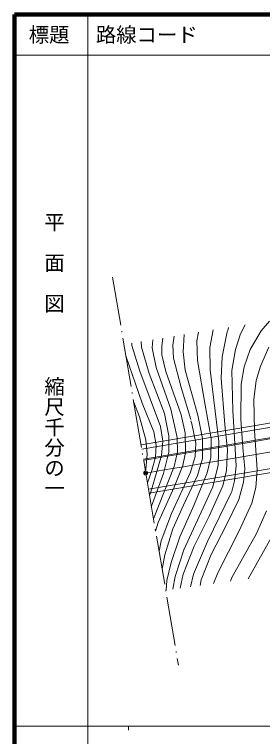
# Model space of a CAD drawing. Units: millimetres, scale not verified. Extents: x 40000 to 680000, y 20000 to 380000.
# Drawn here: x 40000 to 100948, y 202409 to 380000 of the extents above; entities that cross this region are included whole.
import ezdxf
from ezdxf.enums import TextEntityAlignment as Align

# ---------------------------------------------------------------- set-up
doc = ezdxf.new("R2010")
doc.units = ezdxf.units.MM
doc.header["$LTSCALE"] = 1000
doc.header["$PDMODE"] = 32
doc.header["$PDSIZE"] = 500
doc.linetypes.add('LONG_DASHED_DOTTED', pattern=[15.25, 12, -1.5, 0.25, -1.5])
for name, color, linetype, lineweight in [('M-BGD', 7, 'Continuous', 13), ('M-BMK', 2, 'LONG_DASHED_DOTTED', 13), ('M-BMK-LINE', 2, 'LONG_DASHED_DOTTED', 13), ('M-STR-STR1', 1, 'Continuous', 13), ('M-TTL', 2, 'Continuous', 140), ('M-TTL-BAND', 7, 'Continuous', 25), ('M-TTL-LINE', 7, 'Continuous', 13), ('M-TTL-TXT', 7, 'Continuous', 50)]:
    doc.layers.add(name, color=color, linetype=linetype, lineweight=lineweight)
doc.layers.add('M-OTRS', color=6, linetype='Continuous')
doc.styles.add('@ＭＳ ゴシック', font='')
doc.styles.add('ＭＳ ゴシック', font='')
doc.styles.get('@ＭＳ ゴシック').set_extended_font_data('@MS Gothic')
doc.styles.get('ＭＳ ゴシック').set_extended_font_data('MS Gothic')

msp = doc.modelspace()

# ---------------------------------------------------------------- linework, layer by layer
at = {"layer": 'M-BGD'}
for p, q in [((95494, 301431), (96672, 303705)), ((102661, 304584), (100604, 302189)), ((71264, 273111), (241407, 301985)), ((88832, 302427), (88022, 298076)), ((91021, 295798), (92233, 301944)), ((92233, 301944), (92385, 302298)), ((92385, 302298), (92558, 302969)), ((92558, 302969), (92597, 303041)), ((100604, 302189), (97901, 297599)), ((76168, 298541), (76479, 300413)), ((79235, 300863), (78872, 298626)), ((81408, 297052), (81664, 301259)), ((85215, 301837), (84780, 299704)), ((94314, 297616), (95494, 301431)), ((68828, 299166), (68855, 298608)), ((68855, 298608), (70816, 292291)), ((71096, 299536), (71173, 298208)), ((71679, 270664), (241826, 299518)), ((73972, 300005), (73809, 298046)), ((76239, 296306), (76168, 298541)), ((78872, 298626), (79089, 295429)), ((84780, 299704), (84960, 294884)), ((71173, 298208), (73078, 291703)), ((73809, 298046), (74845, 293206)), ((81937, 292539), (81408, 297052)), ((88022, 298076), (88110, 292631)), ((93424, 292425), (94314, 297616)), ((97901, 297599), (96466, 293334)), ((102506, 298166), (100428, 293485)), ((67370, 296073), (71388, 284437)), ((77201, 292196), (76239, 296306)), ((79089, 295429), (80939, 288218)), ((84960, 294884), (86828, 283946)), ((90778, 290564), (91021, 295798)), ((74845, 293206), (78391, 282936)), ((96466, 293334), (95690, 289096)), ((100428, 293485), (99388, 289963)), ((70816, 292291), (75851, 278700)), ((72933, 263264), (243079, 292118)), ((73078, 291703), (76858, 281834)), ((80974, 281550), (77201, 292196)), ((85018, 281478), (81937, 292539)), ((88110, 292631), (90250, 274956)), ((93667, 282570), (93424, 292425)), ((91661, 279102), (90778, 290564)), ((99388, 289963), (98825, 285279)), ((80939, 288218), (83296, 280422)), ((95690, 289096), (95617, 280488)), ((69313, 284615), (70759, 281001)), ((71388, 284437), (74259, 277350)), ((98825, 285279), (98936, 277671)), ((78391, 282936), (79992, 275993)), ((86828, 283946), (88294, 275732)), ((94467, 269027), (93667, 282570)), ((70759, 281001), (72316, 275375)), ((76858, 281834), (77933, 276394)), ((81915, 277122), (80974, 281550)), ((86190, 275686), (85018, 281478)), ((83596, 279305), (83344, 280081)), ((84597, 274596), (83596, 279305)), ((92342, 272919), (91661, 279102)), ((95617, 280488), (96089, 273505)), ((74259, 277350), (74851, 274061)), ((75851, 278700), (76481, 275080)), ((82033, 272264), (81915, 277122)), ((98936, 277671), (99634, 268019)), ((72316, 275375), (72640, 271836)), ((77933, 276394), (77940, 272348)), ((79992, 275993), (80035, 272394)), ((86168, 270793), (86190, 275686)), ((88294, 275732), (88259, 271039)), ((97664, 274767), (104159, 275868)), ((74851, 274061), (74619, 271129)), ((76481, 275080), (76088, 271526)), ((84402, 271324), (84597, 274596)), ((89861, 273443), (91807, 273773)), ((90250, 274956), (90068, 269192)), ((91807, 273773), (95093, 274331)), ((95093, 274331), (97664, 274767)), ((96089, 273505), (96574, 268286)), ((72640, 271836), (72272, 268142)), ((77940, 272348), (76651, 267131)), ((77130, 271284), (81603, 272043)), ((80035, 272394), (79242, 268814)), ((81404, 269097), (82033, 272264)), ((81603, 272043), (85399, 272687)), ((85399, 272687), (89861, 273443)), ((92123, 267814), (92342, 272919)), ((71729, 270368), (73475, 270664)), ((73475, 270664), (77130, 271284)), ((76088, 271526), (73708, 263068)), ((74619, 271129), (73777, 267879)), ((83269, 267437), (84402, 271324)), ((84945, 266611), (86168, 270793)), ((88259, 271039), (87350, 267284)), ((79242, 268814), (74173, 255952)), ((79254, 263781), (81404, 269097)), ((90068, 269192), (88745, 263856)), ((94087, 265273), (94467, 269027)), ((96574, 268286), (96229, 264979)), ((72272, 268142), (72172, 267754)), ((73777, 267879), (72678, 264773)), ((76651, 267131), (73643, 259080)), ((78618, 257285), (83269, 267437)), ((81501, 259347), (84945, 266611)), ((87350, 267284), (84077, 259196)), ((91155, 264081), (92123, 267814)), ((99634, 268019), (99292, 263666)), ((93406, 262646), (94087, 265273)), ((96229, 264979), (95122, 260693)), ((73708, 263068), (73203, 261675)), ((75290, 255020), (79254, 263781)), ((88745, 263856), (81603, 248350)), ((87864, 256642), (91155, 264081)), ((99292, 263666), (98349, 259792)), ((93257, 262353), (87414, 250359)), ((93257, 262353), (93313, 262540)), ((93313, 262540), (93406, 262646)), ((78943, 253477), (81501, 259347)), ((95122, 260693), (92062, 254442)), ((98349, 259792), (95210, 252966)), ((84077, 259196), (80599, 251545)), ((101910, 257883), (99423, 252330)), ((76078, 250507), (78618, 257285)), ((84186, 249246), (87864, 256642)), ((74691, 252901), (75290, 255020)), ((92062, 254442), (88290, 247199)), ((76976, 247137), (78943, 253477)), ((95210, 252966), (89935, 242656)), ((99423, 252330), (93422, 241488)), ((97449, 241201), (103806, 252565)), ((75520, 248010), (76078, 250507)), ((80599, 251545), (78492, 245181)), ((81481, 242315), (84186, 249246)), ((87414, 250359), (83963, 242318)), ((76273, 243572), (76976, 247137)), ((81603, 248350), (79450, 241798)), ((88290, 247199), (85899, 240964)), ((78492, 245181), (77432, 240813)), ((79450, 241798), (78892, 238644)), ((80728, 238897), (81481, 242315)), ((83963, 242318), (83281, 239249)), ((89935, 242656), (88896, 240023)), ((77432, 240813), (77245, 238417)), ((85899, 240964), (85604, 239569)), ((93422, 241488), (93064, 240597))]:
    msp.add_line(p, q, dxfattribs=at)
at = {"layer": 'M-BMK'}
for p, q in [((97860, 271554), (105126, 272786)), ((86105, 269561), (89721, 270174)), ((89721, 270174), (93565, 270826)), ((93565, 270826), (97860, 271554)), ((77274, 268063), (81517, 268783)), ((81517, 268783), (86105, 269561)), ((72757, 267297), (77274, 268063))]:
    msp.add_line(p, q, dxfattribs=at)
at = {"layer": 'M-BMK', "linetype": 'Continuous'}
msp.add_circle((72264, 267213), 500, dxfattribs=at)
at = {"layer": 'M-BMK-LINE'}
for p, q in [((64095, 315381), (72180, 267706)), ((72348, 266720), (80281, 219935))]:
    msp.add_line(p, q, dxfattribs=at)
at = {"layer": 'M-OTRS'}
msp.add_point((72264, 267213), dxfattribs=at)
at = {"layer": 'M-STR-STR1'}
for p, q in [((71094, 274113), (241240, 302967)), ((73100, 262282), (243247, 291137))]:
    msp.add_line(p, q, dxfattribs=at)
at = {"layer": 'M-TTL'}
for p, q in [((40000, 380000), (40000, 20000)), ((680000, 380000), (40000, 380000))]:
    msp.add_line(p, q, dxfattribs=at)
at = {"layer": 'M-TTL-BAND', "lineweight": 13}
for p, q in [((58000, 370000), (58000, 20000)), ((40000, 205000), (579000, 205000)), ((68000, 205000), (68000, 204000))]:
    msp.add_line(p, q, dxfattribs=at)
at = {"layer": 'M-TTL-LINE'}
for p, q in [((58000, 380000), (58000, 370000)), ((40000, 370000), (680000, 370000))]:
    msp.add_line(p, q, dxfattribs=at)

# ---------------------------------------------------------------- texts
at = {"layer": 'M-TTL-BAND', "style": '@ＭＳ ゴシック'}
for s, p in [('平  面  図', (49777, 306475)), ('縮尺千分の一', (49777, 261030))]:
    msp.add_text(s, height=3666, rotation=270, dxfattribs=at).set_placement(p, align=Align.MIDDLE_RIGHT)
at = {"layer": 'M-TTL-TXT', "style": 'ＭＳ ゴシック'}
msp.add_text('標題', height=3666, dxfattribs=at).set_placement((48500, 375000), align=Align.MIDDLE_CENTER)
msp.add_text('路線コード', height=3666, dxfattribs=at).set_placement((60000, 375000), align=Align.MIDDLE_LEFT)

doc.saveas('drawing.dxf')
